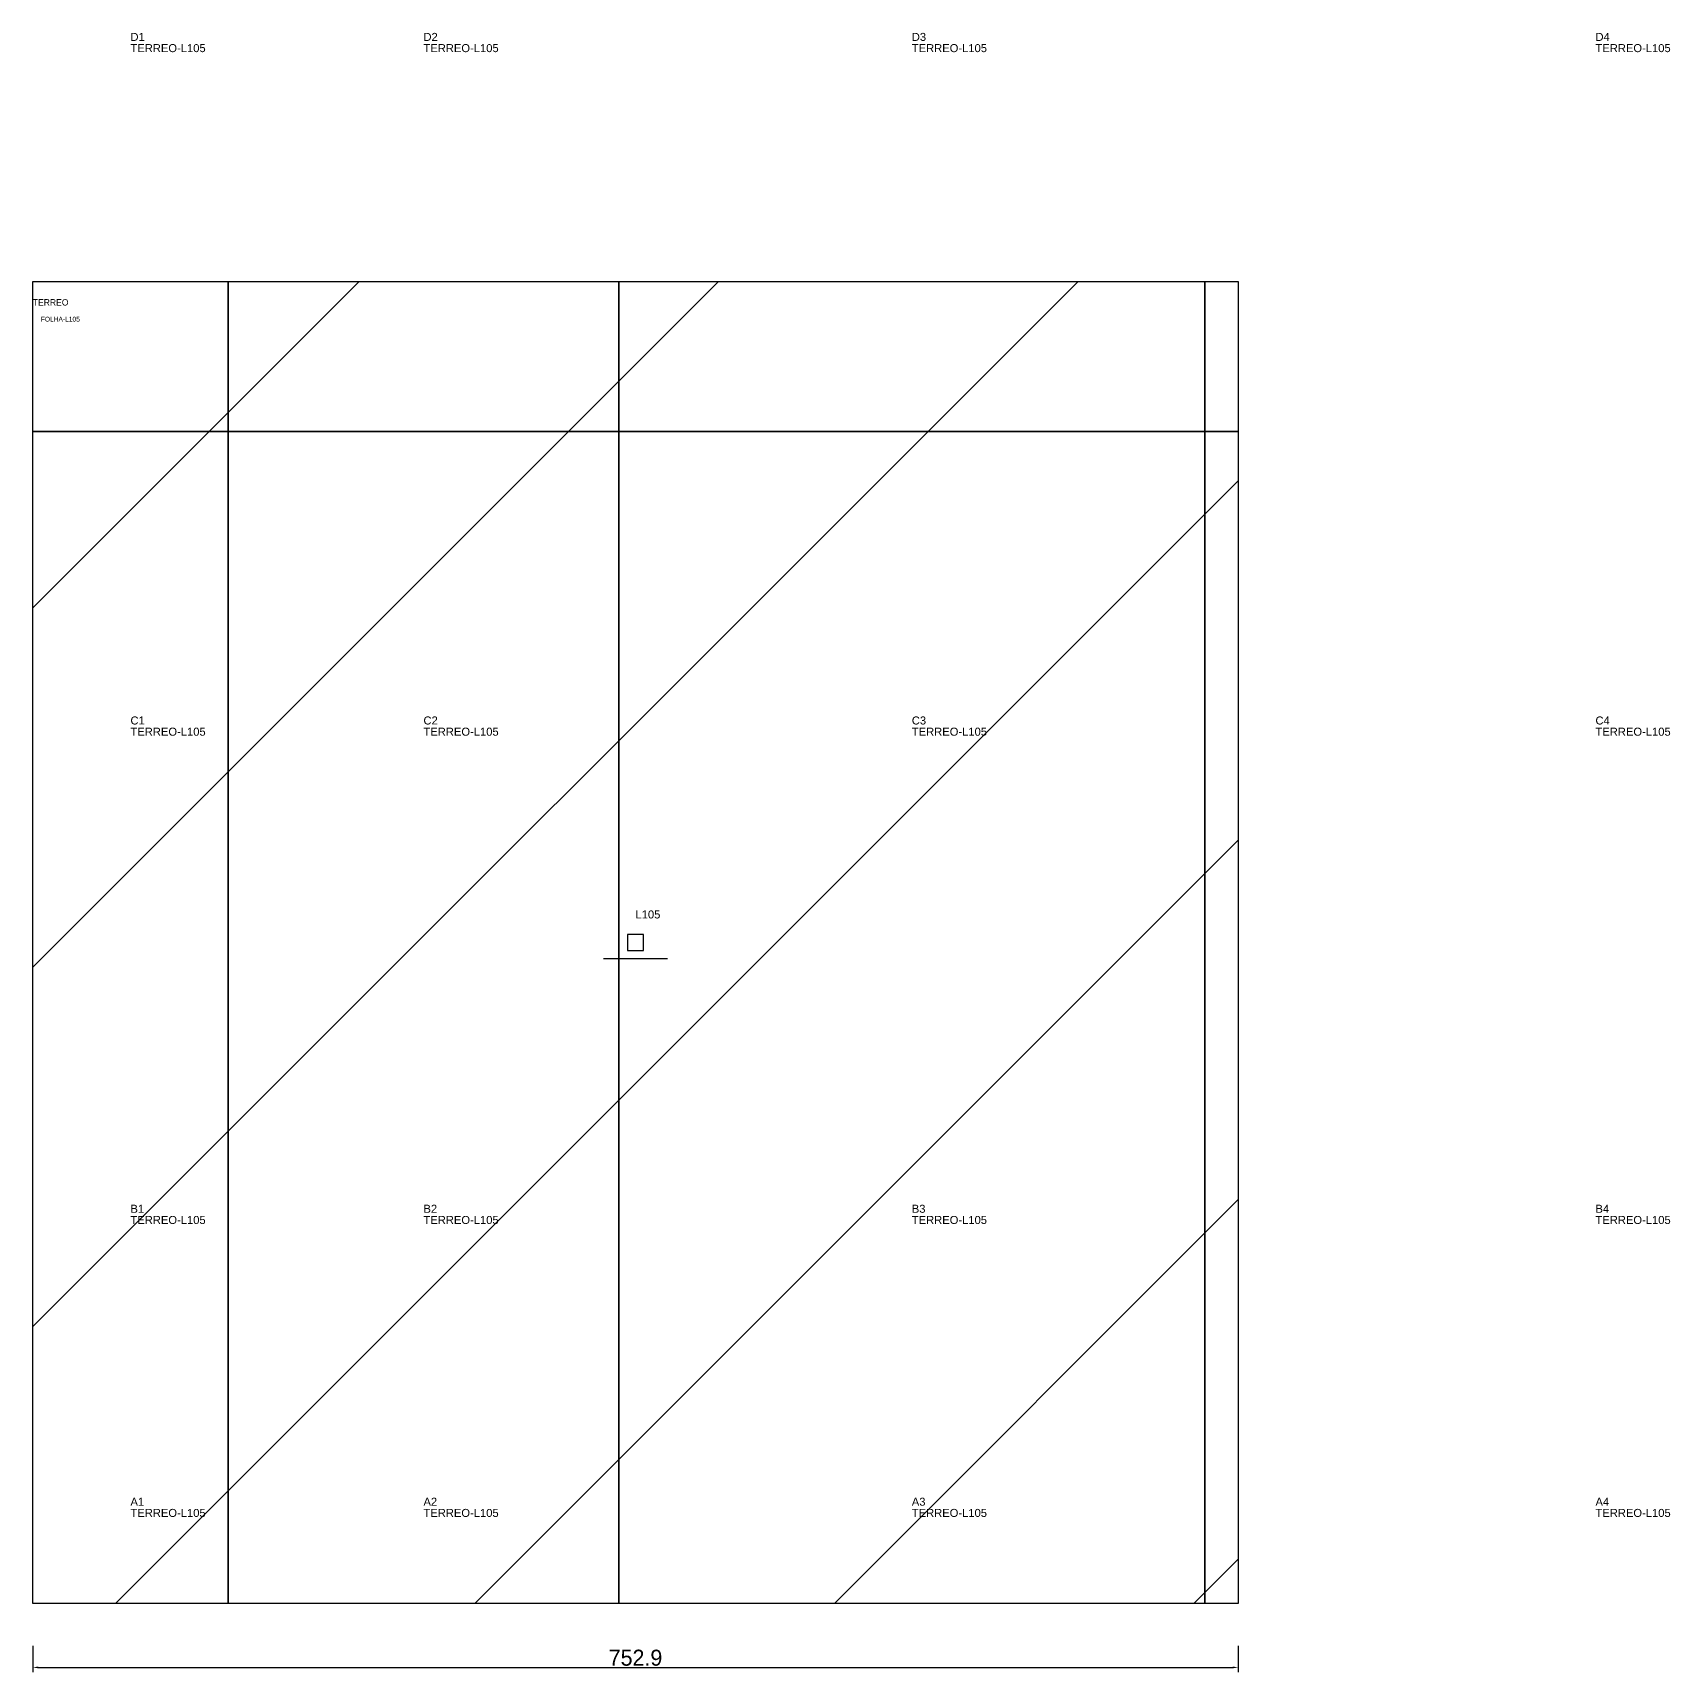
# Model space of a CAD drawing. Header units: metres. Extents: x 222 to 2465, y -667 to 1577.
# Drawn here: x 222 to 1245, y -667 to 357 of the extents above; entities that cross this region are included whole.
import ezdxf

# ---------------------------------------------------------------- set-up
doc = ezdxf.new("R2010")
doc.units = ezdxf.units.M
for name, color, linetype in [('3', 3, 'CONTINUOUS'), ('AUX00', 7, 'CONTINUOUS'), ('COTA', 241, 'CONTINUOUS'), ('FOLHA', 255, 'CONTINUOUS'), ('Hachura', 251, 'CONTINUOUS'), ('NOMENCLATURA', 7, 'CONTINUOUS'), ('Nível', 160, 'CONTINUOUS'), ('Painéis', 200, 'CONTINUOUS'), ('Pilares', 5, 'CONTINUOUS'), ('SARR_2.2x7', 40, 'CONTINUOUS')]:
    doc.layers.add(name, color=color, linetype=linetype)
doc.styles.add('ARIAL', font='Arial.ttf')
doc.styles.add('STR_STANDARD', font='arial.ttf')
doc.dimstyles.new('EZ DXF', dxfattribs={"dimtxt": 10, "dimasz": 3.5, "dimexe": 3, "dimexo": 1.5, "dimgap": 1, "dimtad": 1, "dimdec": 1, "dimdsep": 46, "dimcen": 2.5, "dimazin": 3, "dimtfac": 1, "dimtmove": 0, "dimatfit": 3})

msp = doc.modelspace()

# ---------------------------------------------------------------- hatches: boundary and pattern name
at = {"layer": 'Hachura'}
h = msp.add_hatch(dxfattribs=at)
h.set_pattern_fill('ANSI31', scale=50)
h.paths.add_polyline_path([(222.2, 201.5), (975.07, 201.5), (975.07, -624.19), (222.2, -624.19)])
h = msp.add_hatch(dxfattribs=at)
h.set_pattern_fill('ANSI31', scale=50)
h.paths.add_polyline_path([(222.2, 201.5), (975.07, 201.5), (975.07, -624.19), (222.2, -624.19)])

# ---------------------------------------------------------------- linework, layer by layer
at = {"layer": '3'}
for points in [[(344.2, -624.19), (344.2, 201.5)], [(344.2, -624.19), (344.2, 201.5)], [(588.2, -624.19), (588.2, 201.5)], [(588.2, -624.19), (588.2, 201.5)], [(954.2, -624.19), (954.2, 201.5)], [(954.2, -624.19), (954.2, 201.5)], [(222.2, 107.81), (975.07, 107.81)], [(222.2, 107.81), (975.07, 107.81)]]:
    msp.add_lwpolyline(points, close=True, dxfattribs=at)
at = {"layer": 'Painéis', "color": 200}
for p, q in [((222.2, 201.5), (975.07, 201.5)), ((222.2, -624.19), (222.2, 201.5)), ((222.2, 201.5), (975.07, 201.5)), ((222.2, -624.19), (222.2, 201.5)), ((975.07, 201.5), (975.07, -624.19)), ((975.07, 201.5), (975.07, -624.19)), ((975.07, -624.19), (222.2, -624.19)), ((975.07, -624.19), (222.2, -624.19))]:
    msp.add_line(p, q, dxfattribs=at)
at = {"layer": 'Pilares'}
msp.add_lwpolyline([(593.63, -216.35), (603.63, -216.35), (603.63, -206.35), (593.63, -206.35)], close=True, dxfattribs=at)
msp.add_lwpolyline([(593.63, -216.35), (603.63, -216.35), (603.63, -206.35), (593.63, -206.35)], close=True, dxfattribs=at)
at = {"layer": 'SARR_2.2x7'}
msp.add_line((578.63, -221.35), (618.63, -221.35), dxfattribs=at)
msp.add_line((578.63, -221.35), (618.63, -221.35), dxfattribs=at)

# ---------------------------------------------------------------- texts
at = {"layer": '3', "style": 'STR_STANDARD'}
for s, p in [('D1', (283.2, 351.81)), ('D1', (283.2, 351.81)), ('D2', (466.2, 351.81)), ('D2', (466.2, 351.81)), ('D3', (771.2, 351.81)), ('D3', (771.2, 351.81)), ('D4', (1198.2, 351.81)), ('D4', (1198.2, 351.81)), ('C1', (283.2, -75.19)), ('C1', (283.2, -75.19)), ('C2', (466.2, -75.19)), ('C2', (466.2, -75.19)), ('C3', (771.2, -75.19)), ('C3', (771.2, -75.19)), ('C4', (1198.2, -75.19)), ('C4', (1198.2, -75.19)), ('B1', (283.2, -380.19)), ('B1', (283.2, -380.19)), ('B2', (466.2, -380.19)), ('B2', (466.2, -380.19)), ('B3', (771.2, -380.19)), ('B3', (771.2, -380.19)), ('B4', (1198.2, -380.19)), ('B4', (1198.2, -380.19)), ('A1', (283.2, -563.19)), ('A1', (283.2, -563.19)), ('A2', (466.2, -563.19)), ('A2', (466.2, -563.19)), ('A3', (771.2, -563.19)), ('A3', (771.2, -563.19)), ('A4', (1198.2, -563.19)), ('A4', (1198.2, -563.19))]:
    msp.add_text(s, height=5, dxfattribs=at).set_placement(p)
at = {"layer": 'AUX00', "style": 'STR_STANDARD'}
for p in [(283.2, 344.81), (283.2, 344.81), (466.2, 344.81), (466.2, 344.81), (771.2, 344.81), (771.2, 344.81), (1198.2, 344.81), (1198.2, 344.81), (283.2, -82.19), (283.2, -82.19), (466.2, -82.19), (466.2, -82.19), (771.2, -82.19), (771.2, -82.19), (1198.2, -82.19), (1198.2, -82.19), (283.2, -387.19), (283.2, -387.19), (466.2, -387.19), (466.2, -387.19), (771.2, -387.19), (771.2, -387.19), (1198.2, -387.19), (1198.2, -387.19), (283.2, -570.19), (283.2, -570.19), (466.2, -570.19), (466.2, -570.19), (771.2, -570.19), (771.2, -570.19), (1198.2, -570.19), (1198.2, -570.19)]:
    msp.add_text('TERREO-L105', height=5, dxfattribs=at).set_placement(p)
at = {"layer": 'FOLHA'}
msp.add_text('FOLHA-L105', height=3, dxfattribs=at).set_placement((227.2, 176.5))
msp.add_text('FOLHA-L105', height=3, dxfattribs=at).set_placement((227.2, 176.5))
at = {"layer": 'NOMENCLATURA', "insert": (598.63, -191.35), "char_height": 5, "attachment_point": 1, "style": 'ARIAL'}
msp.add_mtext('L105', dxfattribs=at)
msp.add_mtext('L105', dxfattribs=at)
at = {"layer": 'Nível'}
msp.add_text('TERREO', height=4, dxfattribs=at).set_placement((222.2, 186.5))
msp.add_text('TERREO', height=4, dxfattribs=at).set_placement((222.2, 186.5))

# ---------------------------------------------------------------- dimensions: what is measured, and where the dimension line sits
at = {"layer": 'COTA'}
msp.add_linear_dim(base=(222.2, -664.19), p1=(222.2, -649.19), p2=(975.07, -649.19), dimstyle='EZ DXF', dxfattribs=at).render()
msp.add_linear_dim(base=(222.2, -664.19), p1=(222.2, -649.19), p2=(975.07, -649.19), dimstyle='EZ DXF', dxfattribs=at).render()

doc.saveas('drawing.dxf')
